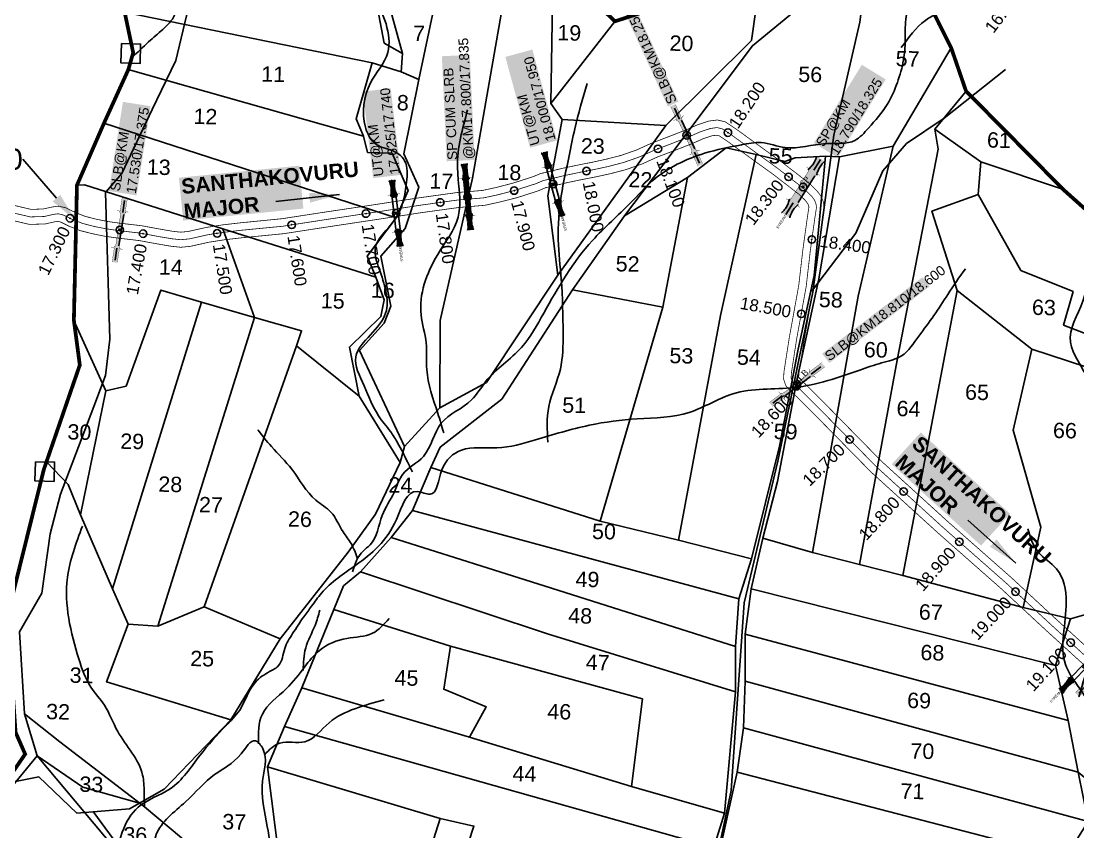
# Model space of a CAD drawing. Header units: inches. Extents: x 204541 to 241319, y 1610159 to 1619241.
# Drawn here: x 206308 to 207715, y 1616398 to 1617477 of the extents above; entities that cross this region are included whole.
import ezdxf
from ezdxf import colors
from ezdxf.entities.mleader import LeaderData, LeaderLine
from ezdxf.enums import TextEntityAlignment as Align
from ezdxf.math import Vec2, Vec3

# ---------------------------------------------------------------- set-up
doc = ezdxf.new("R2010")
doc.units = ezdxf.units.IN
doc.header["$LTSCALE"] = 15
doc.header["$MEASUREMENT"] = 0
doc.header["$PDMODE"] = 32
doc.header["$PDSIZE"] = 10
doc.linetypes.add('ACAD_ISO02W100', pattern=[15, 12, -3])
doc.linetypes.add('HIDDEN2', pattern=[0.1875, 0.125, -0.0625])
for name, color, linetype in [('BLOCK', 72, 'Continuous'), ('CANAL1', 7, 'Continuous'), ('CHANAGE', 1, 'Continuous'), ('PLOT', 7, 'Continuous'), ('PLOT NO', 7, 'Continuous'), ('POINT', 2, 'Continuous'), ('REMARK', 6, 'Continuous'), ('ROAD', 1, 'Continuous'), ('STREAM', 4, 'Continuous'), ('STRUCTURE', 5, 'Continuous'), ('text2', 7, 'Continuous'), ('VILLAGE BOUNDARY', 5, 'Continuous'), ('VILLAGE BOUNDARY STONES', 1, 'Continuous'), ('VILLAGE STONES', 240, 'Continuous')]:
    doc.layers.add(name, color=color, linetype=linetype)
doc.styles.add('FONT2', font='Times New Roman')
doc.styles.get("Standard").update_dxf_attribs({"font": 'arial.ttf'})
doc.dimstyles.get("Standard").update_dxf_attribs({"dimtxt": 0.18, "dimasz": 0.18, "dimexe": 0.18, "dimexo": 0.0625, "dimgap": 0.09, "dimtad": 0, "dimtih": 1, "dimtoh": 1, "dimdec": 4, "dimzin": 0, "dimdsep": 46, "dimtxsty": 'Standard', "dimcen": 0.09, "dimadec": 0, "dimazin": 0, "dimtfac": 1, "dimtdec": 4, "dimtofl": 0, "dimtmove": 0, "dimatfit": 3, "dimfxl": 1, "dimtolj": 1, "dimtzin": 0, "dimarcsym": 0})

# ---------------------------------------------------------------- blocks, each defined once
blk = doc.blocks.new('CIRCLE-BOX')
for p, q in [((-0.5, 0), (0.5, 0)), ((0, 0.5), (0, -0.5))]:
    blk.add_line(p, q)
blk.add_circle((0, 0), 0.2)
blk = doc.blocks.new('SLB')
at = {"layer": 'STRUCTURE'}
h = blk.add_hatch(dxfattribs=at)
h.set_pattern_fill('DOTS', color=6, scale=20, angle=320.3722, style=0)
h.set_pattern_definition([(320.372247934, (-159.4327, -72.9564), (1.2786241598, 0.5641323054), [0, -1.25])])
h.paths.add_polyline_path([(769699.5, 1706871.1), (769699.5, 1706861.1), (769729.1, 1706861.1), (769732.1, 1706863.1), (769792.1, 1706863.1), (769795.1, 1706861.1), (769824.7, 1706861.1), (769824.7, 1706871.1), (769795.1, 1706871.1), (769792.1, 1706869.1), (769732.1, 1706869.1), (769729.1, 1706871.1)])
at = {"layer": 'STRUCTURE', "color": 6, "const_width": 0.628}
for points in [[(769726.1, 1706877.1), (769726.1, 1706873.1), (769732.1, 1706869.1), (769792.1, 1706869.1), (769798.1, 1706873.1), (769798.1, 1706877.1)], [(769726.1, 1706855.1), (769726.1, 1706859.1), (769732.1, 1706863.1), (769792.1, 1706863.1), (769798.1, 1706859.1), (769798.1, 1706855.1)]]:
    blk.add_lwpolyline(points, dxfattribs=at)
at = {"layer": 'STRUCTURE', "color": 6, "linetype": 'ACAD_ISO02W100', "ltscale": 0.5, "const_width": 0.5}
for points in [[(769699.5, 1706871.1), (769729.1, 1706871.1)], [(769699.5, 1706861.1), (769729.1, 1706861.1)], [(769795.1, 1706871.1), (769824.7, 1706871.1)], [(769795.1, 1706861.1), (769824.7, 1706861.1)]]:
    blk.add_lwpolyline(points, dxfattribs=at)
at = {"layer": 'STRUCTURE', "color": 6}
blk.add_lwpolyline([(769732.1, 1706863.1), (769792.1, 1706863.1)], dxfattribs=at)
blk.add_lwpolyline([(769732.1, 1706863.1), (769792.1, 1706863.1)], dxfattribs=at)
at = {"layer": 'STRUCTURE', "color": 0}
blk.add_circle((769762.1, 1706866.1), 1.24, dxfattribs=at)
for points in [[(769703.8, 1706866), (769726.7, 1706866)], [(769818.6, 1706865.8), (769795.7, 1706865.8)]]:
    blk.add_leader(points, dimstyle='Standard', override={"dimasz": 10, "dimgap": 0.09, "dimtad": 0}, dxfattribs=at)
blk = doc.blocks.new('UT')
at = {"layer": 'STRUCTURE'}
h = blk.add_hatch(dxfattribs=at)
h.set_pattern_fill('DASH', color=150, scale=8, angle=-39.6278, style=0)
h.set_pattern_definition([(320.372247933, (-4370.464, -6260.8811), (1.40800153113, 0.132407282), [1, -1])])
h.paths.add_polyline_path([(765163, 1700681.9), (765165.6, 1700680.6), (765167.2, 1700680.3), (765169.1, 1700680), (765172.4, 1700679.6), (765176.4, 1700679.3), (765179.5, 1700679.5), (765183.1, 1700679.9), (765187.7, 1700680.9), (765188.9, 1700681.2), (765193.1, 1700682.2), (765196.1, 1700680.2), (765196.1, 1700672.2), (765193.1, 1700670.2), (765190.5, 1700670.8), (765188.1, 1700671.3), (765185.5, 1700671.8), (765183.6, 1700672.1), (765181, 1700672.5), (765180.3, 1700672.5), (765178.5, 1700672.6), (765176.7, 1700672.6), (765174.6, 1700672.5), (765172.5, 1700672.3), (765170.4, 1700672), (765168.5, 1700671.7), (765166.1, 1700671.2), (765165, 1700670.8), (765163, 1700669.7)])
h.paths.add_polyline_path([(765259.1, 1700682.2), (765256.1, 1700680.2), (765256.1, 1700672.2), (765259.1, 1700670.2), (765261.9, 1700671), (765264.4, 1700671.6), (765266.4, 1700672), (765269.1, 1700672.5), (765272.7, 1700673), (765276.1, 1700673.1), (765278.6, 1700672.9), (765281.2, 1700672.7), (765283.9, 1700672.3), (765286.4, 1700671.9), (765288, 1700671.3), (765289.2, 1700670.6), (765289.1, 1700682.7), (765287.6, 1700681.8), (765285.7, 1700681.2), (765283, 1700680.7), (765281.2, 1700680.4), (765276.7, 1700679.9), (765272.7, 1700679.9), (765268.7, 1700680.3), (765264.8, 1700681), (765261.2, 1700681.7)])
at = {"layer": 'STRUCTURE', "color": 150, "const_width": 0.628}
for points in [[(765190.1, 1700688.2), (765190.1, 1700684.2), (765196.1, 1700680.2), (765256.1, 1700680.2), (765262.1, 1700684.2), (765262.1, 1700688.2)], [(765190.1, 1700664.2), (765190.1, 1700668.2), (765196.1, 1700672.2), (765256.1, 1700672.2), (765262.1, 1700668.2), (765262.1, 1700664.2)]]:
    blk.add_lwpolyline(points, dxfattribs=at)
at = {"layer": 'STRUCTURE', "color": 150}
for points in [[(765196.1, 1700680.2), (765256.1, 1700680.2)], [(765196.1, 1700672.2), (765256.1, 1700672.2)], [(765196.1, 1700672.2), (765256.1, 1700672.2)]]:
    blk.add_lwpolyline(points, dxfattribs=at)
at = {"layer": 'STRUCTURE', "color": 0}
blk.add_circle((765226.1, 1700676.2), 1.89, dxfattribs=at)
at = {"layer": 'STRUCTURE', "color": 150}
for points in [[(765163, 1700681.9), (765164.4, 1700681.1), (765167.9, 1700680.2), (765171.2, 1700679.8), (765176.1, 1700679.4), (765184.7, 1700680.3), (765193.1, 1700682.2)], [(765163, 1700669.7), (765164.3, 1700670.6), (765167.8, 1700671.6), (765171.2, 1700672.1), (765176, 1700672.6), (765184.7, 1700672), (765193.1, 1700670.2)], [(765289.1, 1700682.7), (765287.8, 1700681.9), (765284.3, 1700680.9), (765280.9, 1700680.4), (765276.1, 1700679.8), (765267.4, 1700680.5), (765259.1, 1700682.2)], [(765289.2, 1700670.6), (765287.8, 1700671.4), (765284.2, 1700672.3), (765280.9, 1700672.7), (765276.1, 1700673.1), (765267.4, 1700672.2), (765259.1, 1700670.2)]]:
    blk.add_spline(points, degree=3, dxfattribs=at)
at = {"layer": 'STRUCTURE', "color": 0}
blk.add_text('STREAM', height=5, dxfattribs=at).set_placement((765148.2, 1700675.8), align=Align.MIDDLE_CENTER)
for points in [[(765190.9, 1700676), (765164.2, 1700675.8)], [(765289.3, 1700676.7), (765265.4, 1700676.4)]]:
    blk.add_leader(points, dimstyle='Standard', override={"dimasz": 10, "dimgap": 0.09, "dimtad": 0}, dxfattribs=at)
blk = doc.blocks.new('SP')
at = {"layer": 'STRUCTURE'}
h = blk.add_hatch(dxfattribs=at)
h.set_pattern_fill('DASH', color=256, scale=8, style=0)
edge = h.paths.add_edge_path()
edge.add_spline(control_points=[(769825.7, 1706742.1), (769825.3, 1706741.8), (769823.8, 1706740.8), (769820.9, 1706740.3), (769817, 1706739.7), (769811.4, 1706738.9), (769804, 1706739.7), (769798.4, 1706741), (769795.6, 1706741.6)], knot_values=[0, 0, 0, 0, 1.613557, 5.24513, 8.624976, 13.470124, 22.190216, 30.746377, 30.746377, 30.746377, 30.746377], degree=3, periodic=0)
edge.add_line((769795.6, 1706741.6), (769792.6, 1706739.6))
edge.add_line((769792.6, 1706739.6), (769732.6, 1706739.6))
edge.add_line((769732.6, 1706739.6), (769729.6, 1706741.6))
edge.add_spline(control_points=[(769729.6, 1706741.6), (769726.9, 1706740.9), (769721.3, 1706739.5), (769713.9, 1706738.5), (769708.3, 1706739.1), (769704.4, 1706739.6), (769701.5, 1706740), (769700, 1706741), (769699.5, 1706741.3)], knot_values=[0, 0, 0, 0, 8.556161, 17.276253, 22.121402, 25.501247, 29.13282, 30.746377, 30.746377, 30.746377, 30.746377], degree=3, periodic=0)
edge.add_line((769699.5, 1706741.3), (769699.5, 1706722.1))
edge.add_spline(control_points=[(769699.5, 1706722.1), (769700, 1706722.4), (769701.4, 1706723.4), (769704.3, 1706724), (769708.2, 1706724.5), (769713.8, 1706725.3), (769721.2, 1706724.5), (769726.8, 1706723.3), (769729.6, 1706722.6)], knot_values=[0, 0, 0, 0, 1.613557, 5.24513, 8.624976, 13.470124, 22.190216, 30.746377, 30.746377, 30.746377, 30.746377], degree=3, periodic=0)
edge.add_line((769729.6, 1706722.6), (769732.6, 1706724.6))
edge.add_line((769732.6, 1706724.6), (769792.6, 1706724.6))
edge.add_line((769792.6, 1706724.6), (769795.6, 1706722.6))
edge.add_spline(control_points=[(769795.6, 1706722.6), (769798.4, 1706723.3), (769803.9, 1706724.8), (769811.3, 1706725.8), (769817, 1706725.1), (769820.9, 1706724.7), (769823.8, 1706724.2), (769825.2, 1706723.3), (769825.7, 1706723)], knot_values=[0, 0, 0, 0, 8.556161, 17.276253, 22.121402, 25.501247, 29.13282, 30.746377, 30.746377, 30.746377, 30.746377], degree=3, periodic=0)
edge.add_line((769825.7, 1706723), (769825.7, 1706742.1))
h.paths.add_polyline_path([(769764.2, 1706732.1, -1), (769761.1, 1706732.1, -1)], flags=0)
h.paths.add_polyline_path([(769761.1, 1706732.1, 1), (769764.2, 1706732.1, 1)], flags=16)
at = {"layer": 'STRUCTURE', "const_width": 0.628}
for points in [[(769726.6, 1706747.6), (769726.6, 1706743.6), (769732.6, 1706739.6), (769792.6, 1706739.6), (769798.6, 1706743.6), (769798.6, 1706747.6)], [(769726.6, 1706716.6), (769726.6, 1706720.6), (769732.6, 1706724.6), (769792.6, 1706724.6), (769798.6, 1706720.6), (769798.6, 1706716.6)]]:
    blk.add_lwpolyline(points, dxfattribs=at)
at = {"layer": 'STRUCTURE', "color": 3}
blk.add_lwpolyline([(769732.6, 1706724.6), (769792.6, 1706724.6)], dxfattribs=at)
blk.add_lwpolyline([(769732.6, 1706724.6), (769792.6, 1706724.6)], dxfattribs=at)
at = {"layer": 'STRUCTURE', "color": 0}
blk.add_circle((769762.6, 1706732.1), 1.55, dxfattribs=at)
at = {"layer": 'STRUCTURE'}
for points in [[(769699.5, 1706741.3), (769700.9, 1706740.5), (769704.4, 1706739.6), (769707.8, 1706739.2), (769712.6, 1706738.8), (769721.3, 1706739.7), (769729.6, 1706741.6)], [(769825.7, 1706742.1), (769824.3, 1706741.3), (769820.8, 1706740.3), (769817.5, 1706739.8), (769812.7, 1706739.2), (769804, 1706739.9), (769795.6, 1706741.6)], [(769699.5, 1706722.1), (769700.9, 1706723), (769704.4, 1706724), (769707.7, 1706724.5), (769712.5, 1706725), (769721.2, 1706724.4), (769729.6, 1706722.6)], [(769825.7, 1706723), (769824.3, 1706723.8), (769820.8, 1706724.7), (769817.4, 1706725.1), (769812.6, 1706725.5), (769803.9, 1706724.6), (769795.6, 1706722.6)]]:
    blk.add_spline(points, degree=3, dxfattribs=at)
at = {"layer": 'STRUCTURE', "color": 0}
blk.add_text('STREAM', height=5, dxfattribs=at).set_placement((769684.3, 1706732.1), align=Align.MIDDLE_CENTER)
for points in [[(769727.4, 1706732.1), (769700.8, 1706732.1)], [(769824.4, 1706732.1), (769800.5, 1706732.1)]]:
    blk.add_leader(points, dimstyle='Standard', override={"dimasz": 10, "dimgap": 0.09, "dimtad": 0}, dxfattribs=at)
blk = doc.blocks.new('PIPE C')
at = {"layer": 'STRUCTURE'}
h = blk.add_hatch(dxfattribs=at)
h.set_pattern_fill('DASH', color=256, scale=5.6, angle=-90, style=0)
h.set_pattern_definition([(270, (-1194663.9188, 538833.8274), (0.7, -0.7), [0.7, -0.7])])
edge = h.paths.add_edge_path()
edge.add_spline(control_points=[(4.6, -44.2), (4.4, -43.9), (3.7, -42.8), (3.2, -40.8), (2.9, -38.1), (2.3, -34.2), (2.9, -29), (3.8, -25), (4.2, -23.1)], knot_values=[0, 0, 0, 0, 1.613557, 5.24513, 8.624976, 13.470124, 22.190216, 30.746377, 30.746377, 30.746377, 30.746377], degree=3, periodic=0)
edge.add_line((4.2, -23.1), (2.8, -21))
edge.add_line((2.8, -21), (2.8, 21))
edge.add_line((2.8, 21), (4.2, 23.1))
edge.add_spline(control_points=[(4.2, 23.1), (3.7, 25), (2.7, 28.9), (2, 34.1), (2.4, 38), (2.7, 40.8), (3.1, 42.8), (3.8, 43.8), (4, 44.2)], knot_values=[0, 0, 0, 0, 8.556161, 17.276253, 22.121402, 25.501247, 29.13282, 30.746377, 30.746377, 30.746377, 30.746377], degree=3, periodic=0)
edge.add_line((4, 44.2), (-4.6, 44.2))
edge.add_spline(control_points=[(-4.6, 44.2), (-4.4, 43.9), (-3.7, 42.8), (-3.2, 40.8), (-2.9, 38.1), (-2.3, 34.2), (-2.9, 29), (-3.8, 25), (-4.2, 23.1)], knot_values=[0, 0, 0, 0, 1.613557, 5.24513, 8.624976, 13.470124, 22.190216, 30.746377, 30.746377, 30.746377, 30.746377], degree=3, periodic=0)
edge.add_line((-4.2, 23.1), (-2.8, 21))
edge.add_line((-2.8, 21), (-2.8, -21))
edge.add_line((-2.8, -21), (-4.2, -23.1))
edge.add_spline(control_points=[(-4.2, -23.1), (-3.7, -25), (-2.7, -28.9), (-2, -34.1), (-2.4, -38), (-2.7, -40.8), (-3.1, -42.8), (-3.8, -43.8), (-4, -44.2)], knot_values=[0, 0, 0, 0, 8.556161, 17.276253, 22.121402, 25.501247, 29.13282, 30.746377, 30.746377, 30.746377, 30.746377], degree=3, periodic=0)
edge.add_line((-4, -44.2), (4.6, -44.2))
blk.add_circle((0, 0), 0.657)
at = {"layer": 'STRUCTURE', "const_width": 0.44}
for points in [[(-8.4, 25.2), (-5.6, 25.2), (-2.8, 21), (-2.8, -21), (-5.6, -25.2), (-8.4, -25.2)], [(8.4, 25.2), (5.6, 25.2), (2.8, 21), (2.8, -21), (5.6, -25.2), (8.4, -25.2)]]:
    blk.add_lwpolyline(points, dxfattribs=at)
at = {"layer": 'STRUCTURE', "color": 3}
for points in [[(-2.8, 21), (-2.8, -21)], [(-2.8, 21), (-2.8, -21)], [(2.8, 21), (2.8, -21)]]:
    blk.add_lwpolyline(points, dxfattribs=at)
at = {"layer": 'STRUCTURE'}
for points in [[(-4.6, 44.2), (-4, 43.2), (-3.3, 40.8), (-2.9, 38.4), (-2.5, 35.1), (-3, 29), (-4.2, 23.1)], [(4, 44.2), (3.4, 43.2), (2.8, 40.7), (2.5, 38.4), (2.2, 35), (2.8, 28.9), (4.2, 23.1)], [(-4, -44.2), (-3.4, -43.2), (-2.8, -40.7), (-2.5, -38.4), (-2.2, -35), (-2.8, -28.9), (-4.2, -23.1)], [(4.6, -44.2), (4, -43.2), (3.3, -40.8), (2.9, -38.4), (2.5, -35.1), (3, -29), (4.2, -23.1)]]:
    blk.add_spline(points, degree=3, dxfattribs=at)
at = {"layer": 'STRUCTURE', "color": 0}
for points in [[(-0.2, 44.3), (-0.2, 28.7)], [(0, -23.2), (0, -38.9)]]:
    blk.add_leader(points, dimstyle='Standard', override={"dimscale": 0.062085, "dimtxt": 50, "dimasz": 100, "dimgap": 0.09, "dimtad": 0, "dimzin": 2}, dxfattribs=at)

msp = doc.modelspace()

# ---------------------------------------------------------------- linework, layer by layer
at = {"layer": 'CANAL1', "color": 200, "const_width": 1}
for points in [[(206297.6, 1617231.8), (206320.9, 1617226.3), (206337.1, 1617226.9), (206348.8, 1617229.5), (206357.5, 1617230.7), (206367, 1617228.4), (206379.6, 1617222.3), (206392.7, 1617217.1), (206407.1, 1617213.4), (206422.3, 1617210.3), (206438.6, 1617208), (206467.9, 1617204.6), (206492.4, 1617200.1), (206509.7, 1617197.1), (206520.1, 1617196), (206529.8, 1617196.9), (206554.2, 1617202.3), (206575.9, 1617205.7), (206598.1, 1617208.3), (206654.8, 1617213.9), (206710.7, 1617222.5), (206783.5, 1617233.4), (206836.5, 1617241.6), (206887.7, 1617248.7), (206902, 1617249.9), (206922.2, 1617251.6), (206941.1, 1617255.7), (206962.9, 1617261.4), (206989.4, 1617269.9), (206999.3, 1617274), (207012.6, 1617277.2), (207030.7, 1617281.5), (207050.8, 1617285.7), (207067.2, 1617288.9), (207086.9, 1617293.2), (207106.8, 1617298.3), (207127.1, 1617305.4), (207147.4, 1617314.6), (207167.9, 1617322.4), (207193.4, 1617332.3), (207208.7, 1617339.1), (207223.3, 1617343.9), (207234.9, 1617345.4), (207245.3, 1617342.9), (207259.2, 1617333.7), (207321.5, 1617288.6), (207356.5, 1617261.6), (207367.3, 1617251.2), (207372.7, 1617244.1), (207376, 1617236.2), (207376.8, 1617228.7), (207374.5, 1617213.2), (207368.5, 1617170.4), (207363, 1617122.2), (207350.2, 1617051.6), (207345.6, 1617022), (207343.5, 1617008), (207343.1, 1617003.1), (207343.5, 1617002), (207345.8, 1616999.4), (207353.9, 1616991.8), (207380.1, 1616965.6), (207453.6, 1616890.8), (207541.3, 1616811), (207626.9, 1616735.5), (207683.5, 1616682.9), (207751.8, 1616620.7)], [(206291.7, 1617212.6), (206318.9, 1617206.3), (206339.7, 1617207), (206352.2, 1617209.8), (206356.5, 1617210.4), (206360.3, 1617209.5), (206371.5, 1617203.9), (206386.5, 1617198), (206402.7, 1617193.9), (206418.9, 1617190.6), (206436, 1617188.2), (206464.9, 1617184.8), (206488.9, 1617180.4), (206507, 1617177.3), (206520, 1617175.9), (206532.9, 1617177.1), (206557.9, 1617182.7), (206578.6, 1617185.9), (206600.2, 1617188.4), (206657.3, 1617194), (206713.7, 1617202.7), (206786.6, 1617213.7), (206839.4, 1617221.8), (206889.9, 1617228.8), (206903.7, 1617230), (206925.2, 1617231.8), (206945.7, 1617236.3), (206968.5, 1617242.1), (206996.4, 1617251.1), (207005.5, 1617255), (207017.2, 1617257.8), (207035, 1617262), (207054.7, 1617266.1), (207071.3, 1617269.3), (207091.6, 1617273.7), (207112.7, 1617279.2), (207134.5, 1617286.8), (207155, 1617296.1), (207175.1, 1617303.7), (207201.1, 1617313.9), (207215.9, 1617320.4), (207227.8, 1617324.4), (207233.8, 1617325.1), (207237.2, 1617324.3), (207247.8, 1617317.3), (207309.6, 1617272.6), (207343.4, 1617246.5), (207352.3, 1617237.9), (207355.3, 1617233.9), (207356.5, 1617231.1), (207356.7, 1617229.1), (207354.7, 1617216.1), (207348.7, 1617172.9), (207343.2, 1617125.2), (207330.5, 1617055), (207325.8, 1617025), (207323.5, 1617010.1), (207322.9, 1617000.5), (207325.8, 1616991.9), (207331.4, 1616985.5), (207340, 1616977.4), (207365.9, 1616951.5), (207439.7, 1616876.4), (207528, 1616796.1), (207613.5, 1616720.7), (207670, 1616668.2), (207738.3, 1616606)]]:
    msp.add_lwpolyline(points, dxfattribs=at)
at = {"layer": 'CANAL1', "color": 1, "linetype": 'HIDDEN2', "ltscale": 4, "const_width": 1}
msp.add_lwpolyline([(206294.7, 1617222.2), (206319.9, 1617216.3), (206338.4, 1617216.9), (206350.5, 1617219.7), (206357, 1617220.5), (206363.6, 1617218.9), (206375.6, 1617213.1), (206389.6, 1617207.6), (206404.9, 1617203.6), (206420.6, 1617200.5), (206437.3, 1617198.1), (206466.4, 1617194.7), (206490.7, 1617190.2), (206508.4, 1617187.2), (206520, 1617186), (206531.3, 1617187), (206556, 1617192.5), (206577.3, 1617195.8), (206599.2, 1617198.4), (206656, 1617203.9), (206712.2, 1617212.6), (206785, 1617223.5), (206837.9, 1617231.7), (206888.8, 1617238.8), (206902.9, 1617240), (206923.7, 1617241.7), (206943.4, 1617246), (206965.7, 1617251.8), (206992.9, 1617260.5), (207002.4, 1617264.5), (207014.9, 1617267.5), (207032.9, 1617271.8), (207052.8, 1617275.9), (207069.3, 1617279.1), (207089.2, 1617283.4), (207109.8, 1617288.8), (207130.8, 1617296.1), (207151.2, 1617305.3), (207171.5, 1617313), (207197.2, 1617323.1), (207212.3, 1617329.7), (207225.6, 1617334.1), (207234.3, 1617335.3), (207241.2, 1617333.6), (207253.5, 1617325.5), (207315.6, 1617280.6), (207350, 1617254), (207359.8, 1617244.5), (207364, 1617239), (207366.2, 1617233.7), (207366.8, 1617228.9), (207364.6, 1617214.7), (207358.6, 1617171.6), (207353.1, 1617123.7), (207340.3, 1617053.3), (207335.7, 1617023.5), (207333.5, 1617009.1), (207333, 1617001.8), (207334.6, 1616996.9), (207338.6, 1616992.5), (207347, 1616984.6), (207373, 1616958.6), (207446.6, 1616883.6), (207534.6, 1616803.5), (207620.2, 1616728.1), (207676.8, 1616675.5), (207745.1, 1616613.3)], dxfattribs=at)
at = {"layer": 'PLOT'}
for points in [[(206658.6, 1617924.6), (206651.6, 1617820.9), (206685.2, 1617801.9), (206720.4, 1617691.8), (206689.9, 1617637.3), (206791.9, 1617519.6), (206815.5, 1617434.1)], [(207468.2, 1617597.8), (207281.5, 1617444.2), (207162.2, 1617285.4), (207111.3, 1617217.8), (207042, 1617119.3), (206947.7, 1616973.8), (206865.5, 1616909.6), (206853.2, 1616882.6), (206828.9, 1616825.5), (206800.2, 1616789.6), (206759.5, 1616743.7), (206737.1, 1616725.1), (206724.2, 1616693.7), (206681.6, 1616589.5), (206658.4, 1616537.8), (206635.7, 1616484.1), (206661.2, 1616280.6)], [(206961.7, 1617570.4), (206879.9, 1617584.9), (206857.3, 1617493.6), (206837.4, 1617399.3)], [(206818.3, 1616910.5), (206865, 1616962.3), (206865.8, 1617078.6), (206908.5, 1617268), (206961.7, 1617570.4), (207016.3, 1617557.1), (207013.2, 1617367.3), (207027.9, 1617346), (207008.9, 1617244.6), (207022.3, 1617138.7), (206927.2, 1616995.9), (206865, 1616962.3)], [(207292.7, 1617539.6), (207280.4, 1617451.3), (207166, 1617338.2), (207022.3, 1617138.7)], [(206777.4, 1617520.5), (206791.2, 1617447.7), (206815.5, 1617434.1), (206813.9, 1617409.5), (206837.4, 1617399.3), (206817.3, 1617300.4), (206837, 1617256), (206818.8, 1617200.9), (206786.6, 1617164), (206800, 1617097.6), (206791.2, 1617074.8), (206758, 1617038.4), (206818.3, 1616910.5), (206812.5, 1616889.2), (206779.5, 1616820.4), (206743, 1616770.1), (206652.4, 1616654.6), (206587, 1616546.5), (206497.9, 1616454.2), (206451.8, 1616428.2), (206381.7, 1616422.6), (206331.1, 1616470.6), (206270.3, 1616459)], [(206445.4, 1617489), (206775, 1617421.6)], [(207013.2, 1617367.3), (207098.2, 1617476.7)], [(207546.2, 1617441.4), (207469.1, 1617310.5), (207397.3, 1617296.1), (207378.7, 1617297), (207363.5, 1617138.1), (207342.5, 1617040.1), (207317.4, 1616911.2), (207280.4, 1616761), (207263.5, 1616707.9), (207259.1, 1616644.5), (207259.1, 1616584.1), (207244.5, 1616422.3), (207230.2, 1616376.5), (207190.8, 1616205.4)], [(206757.7, 1616977.7), (206744.7, 1617043.1), (206786.8, 1617083.6), (206791.1, 1617105.8), (206779.8, 1617136.1), (206768.5, 1617164.1), (206807.1, 1617215), (206822.9, 1617251.5), (206801.5, 1617301.1), (206768.9, 1617302.1), (206763.5, 1617324), (206753.7, 1617347), (206775, 1617421.6), (206813.9, 1617409.5)], [(206763.5, 1617324), (206450.3, 1617412.4)], [(207566, 1617383.8), (207524.2, 1617333.1), (207585.8, 1617289.5), (207695.6, 1617252.7)], [(207027.9, 1617346), (207166, 1617338.2)], [(206417.9, 1617341.1), (206807.1, 1617215)], [(207524.2, 1617333.1), (207528.8, 1617306.7), (207474.2, 1617025.8), (207424.2, 1616753.4)], [(207378.7, 1617297), (207338.5, 1617295.2), (207324.7, 1617290), (207286.6, 1617299.6), (207246.4, 1617308.4), (207194.9, 1617269), (207111.3, 1617217.8)], [(207469.1, 1617310.5), (207422.4, 1617110.6), (207361.6, 1616769.7)], [(207286.6, 1617299.6), (207238.9, 1617085.1), (207183.1, 1616785.9)], [(207211.9, 1616186.4), (207214.2, 1616224.5), (207225.6, 1616292.5), (207235.1, 1616358.9), (207261, 1616477.2), (207269.7, 1616536.1), (207271.7, 1616598), (207272, 1616660.8), (207279.6, 1616720.9), (207295.2, 1616788.5), (207315, 1616864.1), (207340.5, 1616998.7), (207369.8, 1617133.9), (207397.3, 1617296.1)], [(207821.9, 1616985.2), (207653.4, 1617040.3), (207554.1, 1617118.5), (207520.6, 1617224), (207582.2, 1617246.1), (207585.8, 1617289.5)], [(207194.9, 1617269), (207162.2, 1617096)], [(206779.8, 1617136.1), (206576.3, 1617200.3), (206392, 1617259.1), (206381.9, 1617258.5)], [(207582.2, 1617246.1), (207639, 1617145), (207708.5, 1617117), (207695.9, 1617072), (207803.5, 1617031.1), (207832.5, 1617021.1)], [(206576.3, 1617200.3), (206618.4, 1617082.4), (206489.4, 1616671.5)], [(206420.5, 1616984.6), (206447.4, 1616991), (206493.6, 1617118.9), (206547.9, 1617102.7), (206618.4, 1617082.4), (206681, 1617064.8), (206674.5, 1617044.5), (206757.7, 1616977.7), (206812.5, 1616889.2)], [(207078.6, 1616811.2), (207162.2, 1617096), (207042, 1617119.3)], [(207554.1, 1617118.5), (207482, 1616738.9)], [(207698.6, 1616363.5), (207728.7, 1616411.5), (207715.5, 1616476.8), (207702, 1616546), (207685.1, 1616619), (207705.2, 1616681.2), (207745.3, 1616692.5), (207797.1, 1616887.7), (207821.9, 1616985.2), (207832.5, 1617021.1), (207858.2, 1617117.5)], [(206547.9, 1617102.7), (206429.4, 1616720.9)], [(206377.8, 1617078.6), (206420.5, 1616984.6), (206386.6, 1616819.6), (206370.2, 1616860.2), (206341.2, 1616890)], [(206551.2, 1616697), (206674.5, 1617044.5)], [(207642.2, 1616696.3), (207665.5, 1616803.2), (207628.8, 1616932.4), (207653.4, 1617040.3)], [(206853.2, 1616882.6), (207078.6, 1616811.2), (207183.1, 1616785.9), (207280.4, 1616761), (207280.4, 1616761)], [(206828.9, 1616825.5), (207263.5, 1616707.9)], [(206386.6, 1616819.6), (206429.4, 1616720.9), (206449.9, 1616674.2), (206489.4, 1616671.5), (206551.2, 1616697), (206652.4, 1616654.6)], [(207259.1, 1616644.5), (207014.1, 1616722.2), (206800.2, 1616789.6)], [(207295.2, 1616788.5), (207295.2, 1616788.5), (207361.6, 1616769.7), (207424.2, 1616753.4), (207482, 1616738.9), (207642.2, 1616696.3), (207705.2, 1616681.2)], [(206759.5, 1616743.7), (207008.5, 1616661), (207259.1, 1616584.1)], [(207279.6, 1616720.9), (207685.1, 1616619)], [(206724.2, 1616693.7), (206879.6, 1616644.9), (207134.9, 1616574.6), (207120.6, 1616457.9)], [(206449.9, 1616674.2), (206421.4, 1616597.2), (206587, 1616546.5)], [(207702, 1616546), (207272, 1616660.8)], [(206904.7, 1616523.4), (206927.1, 1616563.8), (206870.4, 1616587.3), (206879.6, 1616644.9)], [(207271.7, 1616598), (207715.5, 1616476.8), (207763.3, 1616436.9), (208144.4, 1616325.1)], [(207244.5, 1616422.3), (207120.6, 1616457.9), (206904.7, 1616523.4), (206681.6, 1616589.5)], [(206658.4, 1616537.8), (207230.2, 1616376.5)], [(207269.7, 1616536.1), (207728.7, 1616411.5)], [(206635.7, 1616484.1), (206865.8, 1616415.4), (206910.5, 1616405.3), (206865.7, 1616268)], [(207698.6, 1616363.5), (207261, 1616477.2)], [(206423.6, 1616223.3), (206437.8, 1616311.4), (206435.1, 1616363.3), (206440, 1616375), (206404.3, 1616423.2)], [(206865.8, 1616415.4), (206818.8, 1616268.6)]]:
    msp.add_lwpolyline(points, dxfattribs=at)
at = {"layer": 'POINT'}
for p in [(207016, 1617260, 6), (206902, 1617243, 5), (206807, 1617221, 4)]:
    msp.add_point(p, dxfattribs=at)
at = {"layer": 'ROAD'}
for points in [[(206581.1, 1617874.6), (206559.6, 1617617.9), (206513.8, 1617424.4), (206482.1, 1617359.2), (206441.6, 1617274.1), (206419.9, 1617249), (206425.5, 1617053.4), (206419.8, 1617005), (206404.2, 1616964.1), (206360.2, 1616847.1), (206346.1, 1616794.3), (206335.1, 1616715.4), (206305.5, 1616663.9), (206312.1, 1616554.8), (206329.1, 1616498.6), (206257.5, 1616412.4)], [(207163.2, 1613930.6), (207227.7, 1614208.3), (207153, 1614308.8), (207156.1, 1614482.3), (207151.5, 1614734), (207164.1, 1615114.4), (207145.1, 1615359.8), (207102.1, 1615635.1), (207104.8, 1615667.3), (207119.5, 1615708.2), (207154.8, 1615932.2), (207204.6, 1616178.6), (207215.4, 1616258), (207234.8, 1616367), (207253.2, 1616452.5), (207270.5, 1616702.3), (207315.5, 1616891), (207361.8, 1617116), (207389.9, 1617325.1), (207424.4, 1617475.5), (207430.2, 1617521.1), (207419.3, 1617563.6), (207423.9, 1617658.6)], [(207360, 1617116.9), (207419, 1617194.6), (207455.2, 1617277.5), (207486.5, 1617313.9), (207536.9, 1617348), (207618.5, 1617412.7)], [(206312.1, 1616554.8), (206359.1, 1616517.3), (206471.8, 1616430.8), (206570.5, 1616348.5), (206664.8, 1616266.8)], [(207144.4, 1614772.7), (207046.9, 1614931.5), (206899.6, 1615195.6), (206720.5, 1615381.5), (206683.2, 1615614.1), (206647.2, 1615904.1), (206620.8, 1616008.6), (206501.7, 1616157.9), (206443.5, 1616210), (206429.9, 1616235), (206443.9, 1616361.4), (206329.1, 1616498.6)], [(206465.3, 1616435.8), (206389.9, 1616457.2), (206329.1, 1616498.6)]]:
    msp.add_lwpolyline(points, dxfattribs=at)
at = {"layer": 'STREAM'}
for points in [[(206455, 1617428.1), (206477.4, 1617449.5), (206496.3, 1617466), (206512, 1617485), (206515.2, 1617514.4), (206501.8, 1617556), (206504.1, 1617617.5), (206531.7, 1617678.4), (206547.4, 1617736.7), (206559, 1617763.4), (206583.8, 1617810.9), (206600, 1617855.2), (206573.9, 1617930)], [(206828.7, 1616876.7), (206822.1, 1616890.1), (206809, 1616915.7), (206799.3, 1616930.6), (206783.5, 1616951.6), (206764.4, 1616991.5), (206753.1, 1617030.2), (206772.8, 1617059.3), (206793, 1617088.3), (206784.3, 1617147.4), (206779.2, 1617173.9), (206804.8, 1617212.3), (206816.5, 1617237.3), (206820.8, 1617262.5), (206818.3, 1617291), (206799.6, 1617305.6), (206787.6, 1617309.1), (206772.6, 1617321), (206766.1, 1617335.9), (206772.7, 1617394.7), (206795.8, 1617435.3), (206793.5, 1617473.3), (206774, 1617518.5), (206750.2, 1617562.3), (206736.8, 1617573.6), (206708.7, 1617592.2), (206694.4, 1617613.1), (206681.6, 1617626.6), (206706.2, 1617686.5), (206695.3, 1617740), (206685.6, 1617774.5), (206679.9, 1617802.5), (206657.5, 1617815.2), (206648.5, 1617837), (206649.3, 1617869.1), (206647.2, 1617891.3), (206645.9, 1617906.6), (206661.1, 1617923.6)], [(206748.7, 1616743.9), (206762.9, 1616771.4), (206772.3, 1616779.6), (206788.4, 1616818.8), (206804.3, 1616849.6), (206815.8, 1616873.7), (206843.3, 1616897.5), (206867.1, 1616941.6), (206907.4, 1616972.6), (206926.5, 1616997.4), (206973.9, 1617042.6), (207003.7, 1617088.3), (207068.4, 1617184.9), (207119.3, 1617235.1), (207148.7, 1617264.7), (207217.8, 1617301), (207266.9, 1617312.4), (207293.1, 1617315.2), (207325, 1617308.6), (207379.9, 1617314), (207417.9, 1617318.2), (207436, 1617334.6), (207461.1, 1617366), (207474.5, 1617395.2), (207482.7, 1617425.3), (207485, 1617451.3), (207485.7, 1617479.1), (207493.3, 1617513), (207499, 1617576.8)], [(207479.8, 1617441.7), (207511.8, 1617478), (207536.6, 1617490.9)], [(207009.1, 1616916.5), (207010.2, 1616963.7), (207025.7, 1617013.8), (207029.3, 1617060.9), (207026.8, 1617133.4), (207022.9, 1617185.6), (207026.8, 1617244.5), (207037.4, 1617297.7), (207044.9, 1617333.7), (207061.5, 1617394)], [(206902.2, 1617358.8), (206888.6, 1617282.5), (206889.6, 1617216), (206862.3, 1617166.1), (206840.2, 1617085.8), (206847, 1617048.6), (206847.8, 1617013.2), (206862.5, 1616954.7), (206870.3, 1616929)], [(207716.3, 1616577.5), (207732.4, 1616630.6), (207753.8, 1616699.5), (207763.7, 1616741.9), (207791.8, 1616794.7), (207798.9, 1616845.1), (207799.7, 1616879.8), (207771.8, 1616917.1), (207726.2, 1617005), (207704.6, 1617056.1), (207723.7, 1617111.1), (207724.6, 1617147.8), (207728.5, 1617187.3), (207741.7, 1617242.5)], [(206976.5, 1614016.6), (206977.5, 1614024.1), (206977.1, 1614043.5), (206957.9, 1614124.7), (206953.5, 1614188.8), (206934.2, 1614263.3), (206950, 1614397.5), (206975.6, 1614483.3), (207007.7, 1614521.3), (207035.9, 1614574.5), (206995.6, 1614615.8), (206945.7, 1614681.8), (206927.8, 1614710), (206938.6, 1614775.3), (206940, 1614796.4), (206921.9, 1614815.3), (206899.5, 1614831), (206911, 1614851.4), (206916.6, 1614874), (206923.4, 1614912.6), (206904, 1614949.2), (206883.9, 1614990), (206864.6, 1615028.4), (206847.5, 1615053.2), (206836.5, 1615090.4), (206823.7, 1615118.5), (206816.8, 1615148.1), (206803.2, 1615176.2), (206782.5, 1615192.7), (206727, 1615277.8), (206715.4, 1615323.5), (206698, 1615370.2), (206699.4, 1615428.2), (206726.8, 1615449.5), (206704.3, 1615496.3), (206677.4, 1615535.6), (206658.3, 1615580.6), (206642, 1615604.6), (206635, 1615631.7), (206600.8, 1615684.4), (206577.7, 1615741.3), (206581.2, 1615786.6), (206563.4, 1615816.5), (206541.1, 1615906.2), (206541.2, 1615946.6), (206532.2, 1615993.9), (206532.8, 1616019.1), (206506.1, 1616064.9), (206501.9, 1616101.2), (206473.3, 1616175.1), (206452.7, 1616197.4), (206443.5, 1616271.7), (206458, 1616316.8), (206440.9, 1616340.8), (206442.2, 1616397.1), (206463.2, 1616430.3), (206506, 1616454.9), (206545.8, 1616499.5), (206580.4, 1616539), (206598.6, 1616559.7), (206619.6, 1616597), (206638.5, 1616610.9), (206650.5, 1616619), (206658.6, 1616641.6), (206669.1, 1616661.5), (206684, 1616683.9), (206694.4, 1616697.9), (206707.5, 1616715.3), (206753.1, 1616752.6), (206807.5, 1616813.6), (206835.4, 1616850.8), (206852.1, 1616847), (206868, 1616879.5), (206893.9, 1616905.8), (206941.1, 1616908.9), (206992.8, 1616919.5), (207064, 1616938.9), (207128.2, 1616947.5), (207197.4, 1616956), (207255.3, 1616980.7), (207337.4, 1616989.2), (207424.7, 1617012.4), (207453.6, 1617021.9), (207479.9, 1617031.3), (207503.2, 1617057.7), (207523.2, 1617085), (207541.6, 1617113.2), (207565.1, 1617147.2)], [(206622.9, 1616932.8), (206641, 1616910.5), (206668.1, 1616880.3), (206700.1, 1616839.1), (206720, 1616823.4), (206736.3, 1616796.9), (206746.9, 1616781.5), (206755.7, 1616761)], [(206389.3, 1616804.7), (206369.2, 1616736), (206384.4, 1616627.7), (206400.4, 1616590.2), (206418.4, 1616566.2), (206436.2, 1616531.2), (206469.4, 1616473), (206471.4, 1616451.1), (206471.8, 1616430.8)], [(207153.3, 1614799.9), (207193.1, 1614824.1), (207241.3, 1614847.4), (207287.8, 1614895.9), (207345.5, 1614941.1), (207384.1, 1614965.6), (207408.4, 1615008), (207429.6, 1615033.7), (207459.1, 1615104.6), (207466.8, 1615152.5), (207479, 1615191), (207486.2, 1615266.2), (207493.2, 1615335), (207498.2, 1615365.9), (207450.2, 1615438.6), (207414.6, 1615492.9), (207403.1, 1615532.7), (207400.1, 1615571.1), (207399.6, 1615646.9), (207434.6, 1615700.3), (207499.1, 1615721.7), (207538.8, 1615731.6), (207559.1, 1615750.9), (207565.5, 1615775.5), (207611.2, 1615838.6), (207643.4, 1615872.7), (207656.7, 1615894.5), (207649.8, 1615948.7), (207629, 1615987.2), (207621.3, 1616041.6), (207620, 1616082.7), (207637.7, 1616141), (207660.3, 1616212.6), (207672.3, 1616244.4), (207686.7, 1616313.3), (207739.6, 1616404.2), (207725, 1616460.2), (207735.9, 1616528.6), (207731.3, 1616563.9), (207698.4, 1616620.5), (207699.4, 1616703.7), (207686.5, 1616747.6), (207662.2, 1616770), (207648.1, 1616801.1)], [(206683.2, 1616612.2), (206686.5, 1616642.4), (206699, 1616672.5), (206705.3, 1616692.5)], [(206623.6, 1616514.8), (206628.8, 1616554.2), (206660.7, 1616588), (206685, 1616616.9), (206704.9, 1616639.2), (206741.5, 1616655.1), (206775.3, 1616661.9), (206797.7, 1616681.6)], [(206631.7, 1616500.3), (206652.3, 1616515.8), (206685.2, 1616517.5), (206717.8, 1616542.9), (206751.9, 1616561.5), (206791, 1616573.2)], [(207061.2, 1614565.6), (207057.4, 1614583.4), (207033.7, 1614613.4), (207017.2, 1614629.8), (206996.6, 1614646.3), (206976.1, 1614670.3), (206960.5, 1614691.7), (206943.2, 1614707.3), (206945.8, 1614746.8), (206958.1, 1614805.5), (206946.1, 1614830.1), (206937.1, 1614843), (206947.3, 1614918.2), (206945.3, 1614975.5), (206931.2, 1615021.3), (206915.8, 1615084), (206899.6, 1615112.1), (206894, 1615161.1), (206881.4, 1615199.2), (206873.6, 1615225.5), (206862.8, 1615267.9), (206848.7, 1615278.3), (206854.8, 1615326.8), (206841.5, 1615370.9), (206804.2, 1615396.2), (206779.7, 1615428.7), (206740.7, 1615491.9), (206721.9, 1615549.6), (206716.9, 1615591.8), (206714.6, 1615638.2), (206715.3, 1615665.1), (206684.3, 1615860.1), (206665, 1615933.7), (206650.6, 1616004.8), (206651.5, 1616041.8), (206637.2, 1616080), (206619.2, 1616104.9), (206560.8, 1616128.1), (206523.3, 1616145), (206477.8, 1616187.9), (206477.9, 1616264.5), (206478.8, 1616304), (206483.3, 1616353.6), (206487.6, 1616393.9), (206526.6, 1616437.6), (206565.3, 1616473.7), (206600.5, 1616501.5), (206619.5, 1616518.8), (206629.3, 1616508.4), (206629.2, 1616465.5), (206635.4, 1616404.8), (206643.5, 1616356.6), (206648.5, 1616319.4), (206630.6, 1616274.4), (206620.4, 1616234.2)]]:
    msp.add_spline(points, degree=3, dxfattribs=at)
at = {"layer": 'text2', "color": 0}
for p in [(207194, 1617325, 7), (206439, 1617199, 3), (207341, 1616993, 9)]:
    msp.add_point(p, dxfattribs=at)
at = {"layer": 'text2', "color": 3}
for p in [(207248.8, 1617328.6), (207155.7, 1617307), (207060.5, 1617277.4), (207329.6, 1617269.7), (206964.2, 1617251.4), (206865.7, 1617235.6), (206372.7, 1617214.5), (206766.8, 1617220.8), (206667.9, 1617205.8), (206470, 1617194), (206568.6, 1617194.4), (207360.6, 1617186.2), (207346.5, 1617087.3), (207340.3, 1616990.9), (207410.9, 1616920), (207482.8, 1616850.7), (207557.1, 1616783.7), (207631.9, 1616717.3), (207705.4, 1616649.5)]:
    msp.add_point(p, dxfattribs=at)
at = {"layer": 'text2', "color": 2}
msp.add_point((207349, 1617256, 8), dxfattribs=at)
at = {"layer": 'VILLAGE BOUNDARY', "const_width": 5}
for points in [[(206595.2, 1618050.1), (206598.3, 1617965), (206658.6, 1617924.6), (206715.8, 1617892.2), (206732.3, 1617872.4), (206783.3, 1617802.5), (206838.7, 1617724.5), (207016.3, 1617557.1), (207098.2, 1617476.7), (207292.7, 1617539.6), (207468.2, 1617597.8), (207530, 1617473.6), (207546.2, 1617441.4), (207566, 1617383.8), (207695.6, 1617252.7), (207731.7, 1617220.4), (207824.9, 1617144.8), (207858.2, 1617117.5), (207897.6, 1617081), (207945.4, 1616998.9), (208013.8, 1616859.1), (208035.2, 1616725.5), (208061, 1616586.4), (208229.3, 1616375.3)], [(206249.8, 1616374.4), (206249.8, 1616403.1), (206278.9, 1616419.7), (206293.5, 1616472.8), (206312.9, 1616501), (206300.2, 1616530), (206289.1, 1616684.1), (206337.8, 1616880.1), (206385.7, 1617019.1), (206377.8, 1617078.6), (206381.9, 1617258.5), (206417.9, 1617341.1), (206450.3, 1617412.4), (206456.8, 1617434.9), (206445.4, 1617489), (206480, 1617625.6), (206520.4, 1617779.2), (206586.3, 1617858.4), (206598.3, 1617965)]]:
    msp.add_lwpolyline(points, dxfattribs=at)
at = {"layer": 'VILLAGE BOUNDARY STONES'}
for points in [[(206441.1, 1617447), (206466.7, 1617446.4), (206466.1, 1617420.8), (206440.5, 1617421.4)], [(206326.5, 1616890.4), (206352.1, 1616889.8), (206351.5, 1616864.1), (206325.9, 1616864.7)]]:
    msp.add_lwpolyline(points, close=True, dxfattribs=at)

# ---------------------------------------------------------------- block references
at = {"layer": 'BLOCK'}
for p in [(207194, 1617325, 7), (207016, 1617260, 6), (207349, 1617256, 8), (206902, 1617243, 5), (206807, 1617221, 4), (206439, 1617199, 3), (207341, 1616993, 9)]:
    msp.add_blockref('CIRCLE-BOX', p, dxfattribs=at)
at = {"layer": 'STRUCTURE', "color": 0}
for name, p, xscale, yscale, zscale, rotation in [('SLB', (1517860, 1624945.7, 7), 0.6999999999999996, 0.6999999999999996, 0.6999999999999996, 114.6075458815379), ('UT', (1496268.8, 1412360.5, 6), 0.6999999999999997, 0.6999999999999997, 0.6999999999999997, 105.1951272517962), ('SLB', (1443523.5, 1182880.5, 5), 0.6999999999999998, 0.6999999999999998, 0.6999999999999998, 94.92062082991808), ('SP', (932456.1, 525514.5, 8), 0.7000000000000002, 0.7000000000000002, 0.7000000000000002, 57.86721804587035), ('UT', (1452065.9, 1225447.6, 4), 0.6999999999999997, 0.6999999999999997, 0.6999999999999997, 96.76134742082459), ('SLB', (1303386, 899835.3, 3), 0.6999999999999996, 0.6999999999999996, 0.6999999999999996, 81.09117807603367), ('SLB', (503301.5, 340156.7, 9), 0.6999999999999996, 0.6999999999999996, 0.6999999999999996, 37.32465894434647), ('UT', (690349.8, 403675.2, 10), 0.6999999999999997, 0.6999999999999997, 0.6999999999999997, 45.92305131447515), ('SLB', (710390.3, 406136.8, 11), 0.6999999999999996, 0.6999999999999996, 0.6999999999999996, 46.82493699972859)]:
    msp.add_blockref(name, p, dxfattribs=dict(at, xscale=xscale, yscale=yscale, zscale=zscale, rotation=rotation))
at = {"layer": 'text2', "color": 3, "rotation": 5.130022306014294}
msp.add_blockref('PIPE C', (206902, 1617243, 5), dxfattribs=at)

# ---------------------------------------------------------------- texts
at = {"layer": 'CHANAGE'}
for s, rotation, p in [('16.200', 52.7501, (207637.5, 1617519)), ('18.200', 56.6287, (207293.1, 1617393.7)), ('18.300', 52.383, (207318.2, 1617262.9)), ('17.300', 63.8729, (206366.5, 1617202)), ('18.400', 352.1277, (207438.9, 1617175.2)), ('17.400', 79.5119, (206467.5, 1617180.3)), ('18.500', 349.7562, (207332.7, 1617089.8)), ('18.600', 46.7352, (207330.7, 1616976.2)), ('18.700', 44.4925, (207400.9, 1616910.2)), ('18.800', 47.6926, (207473.4, 1616840.3)), ('18.900', 48.617, (207547.9, 1616773.2)), ('19.000', 47.0925, (207622.3, 1616707)), ('19.100', 47.6668, (207695.9, 1616639.1))]:
    msp.add_text(s, height=16, rotation=rotation, dxfattribs=at).set_placement(p, align=Align.MIDDLE_RIGHT)
for s, rotation, p in [('18.100', 290.7309, (207160.6, 1617293.9)), ('18.000', 280.9332, (207063.2, 1617263.7)), ('17.900', 284.4703, (206967.7, 1617237.8)), ('17.800', 277.9226, (206867.6, 1617221.7)), ('17.700', 278.5692, (206768.9, 1617206.9)), ('17.600', 278.7418, (206670, 1617191.9)), ('17.500', 278.8204, (206570.7, 1617180.6))]:
    msp.add_text(s, height=16, rotation=rotation, dxfattribs=at).set_placement(p, align=Align.MIDDLE_LEFT)
at = {"layer": 'PLOT NO'}
for s, height, p in [('7', 20.5, (206837.5, 1617460.7)), ('19', 20.48, (207037.6, 1617461.4)), ('20', 20.48, (207187, 1617447.5)), ('57', 20.48, (207488.2, 1617426.9)), ('11', 20.48, (206643.3, 1617406.4)), ('56', 20.48, (207358.5, 1617406)), ('8', 20.5, (206815.9, 1617368.4)), ('12', 20.48, (206553, 1617350)), ('23', 20.48, (207068.9, 1617310.7)), ('61', 20.48, (207609.8, 1617318.6)), ('55', 20.48, (207319.2, 1617297.4)), ('13', 20.48, (206490.8, 1617282.6)), ('17', 20.48, (206867.2, 1617263.9)), ('18', 20.48, (206957.8, 1617275.5)), ('22', 20.48, (207132.3, 1617265.9)), ('52', 20.48, (207115.3, 1617153.8)), ('14', 20.48, (206507, 1617149.4)), ('16', 20.48, (206789.3, 1617118.7)), ('15', 20.48, (206722.6, 1617104.6)), ('58', 20.48, (207385.9, 1617106.1)), ('63', 20.48, (207669.7, 1617095.8)), ('60', 20.48, (207445.8, 1617039.4)), ('53', 20.48, (207186.9, 1617031.5)), ('54', 20.48, (207276.8, 1617029.4)), ('65', 20.48, (207580.6, 1616982.9)), ('51', 20.48, (207044.2, 1616965.6)), ('64', 20.48, (207489.4, 1616961)), ('30', 20.48, (206385.2, 1616929.9)), ('59', 20.48, (207325.7, 1616930.5)), ('66', 20.48, (207697.7, 1616931.9)), ('29', 20.48, (206455.5, 1616917.5)), ('28', 20.48, (206506.2, 1616860.3)), ('24', 20.48, (206812.8, 1616859.3)), ('27', 20.48, (206560.3, 1616833)), ('26', 20.48, (206678.9, 1616813.9)), ('50', 20.48, (207083.8, 1616797.4)), ('49', 20.48, (207061.8, 1616733.7)), ('67', 20.48, (207519.1, 1616690.1)), ('48', 20.48, (207052.1, 1616685.2)), ('68', 20.48, (207521.2, 1616636.1)), ('25', 20.48, (206548.7, 1616628.2)), ('47', 20.48, (207075.5, 1616623.1)), ('31', 20.48, (206388.1, 1616606)), ('45', 20.48, (206820.8, 1616602.5)), ('69', 20.48, (207503.5, 1616572.4)), ('32', 20.48, (206356.8, 1616557.5)), ('46', 20.48, (207024.3, 1616557.6)), ('70', 20.48, (207507.8, 1616505)), ('44', 20.48, (206977.9, 1616474.9)), ('33', 20.48, (206401.1, 1616460.8)), ('71', 20.48, (207494.6, 1616451.5)), ('37', 20.48, (206591.4, 1616410.9)), ('36', 20.48, (206459.6, 1616393.5))]:
    msp.add_text(s, height=height, rotation=358.6654, dxfattribs=at).set_placement(p, align=Align.MIDDLE_CENTER)
at = {"layer": 'REMARK', "color": 2, "style": 'FONT2'}
for s, p in [('SP', (207349, 1617256, 8)), ('SLB', (207341, 1616993, 9))]:
    msp.add_text(s, height=8, rotation=45, dxfattribs=at).set_placement(p)
at = {"layer": 'STRUCTURE', "color": 5, "attachment_point": 1, "bg_fill": 1, "box_fill_scale": 1.1, "bg_fill_color": 7, "bg_fill_true_color": 16777215, "bg_fill_transparency": 0}
for s, insert, char_height, width, rotation in [('SLB@KM18.255/18.145', (207169.4, 1617365.1), 13, 165.463, 114.6075), ('SP CUM SLRB\\P@KM17.800/17.835', (206875.6, 1617291.8, 6), 13, 137.379, 92.6483), ('UT@KM\\P18.000/17.950', (206986.2, 1617310, 6), 13, 122.74, 105.1951), ('SP@KM\\P18.790/18.325', (207365.1, 1617315.2, -128), 13, 119.566, 58.4785), ('UT@KM\\P17.625/17.740', (206777.5, 1617269.4, 4), 13, 113.419, 96.7613), ('SLB@KM\\P17.530/17.375', (206426, 1617251.9, 3), 13, 117.561, 81.0912), ('{\\fArial|b1|i0|c0|p34;\\C1;SANTHAKOVURU\\PMAJOR}', (206519.9, 1617266.7, 18.2), 20, 156.844, 5.6977), ('SLB@KM18.810/18.600', (207376.2, 1617034, 9), 13, 165.343, 37.3247), ('{\\fArial|b1|i0|c0|p34;\\C1;SANTHAKOVURU\\PMAJOR}', (207505.8, 1616926.5, 18.2), 20, 156.844, 317.6821)]:
    msp.add_mtext(s, dxfattribs=dict(at, insert=insert, char_height=char_height, width=width, rotation=rotation))

# ---------------------------------------------------------------- leaders
at = {"layer": 'text2', "color": 1}
for points in [[(206731.5, 1617246.2), (206646.6, 1617236.9)], [(207632.1, 1616755.5), (207568.4, 1616812.4)]]:
    msp.add_leader(points, dimstyle='Standard', override={"dimasz": 40, "dimgap": 0.09, "dimtad": 0, "dimzin": 2}, dxfattribs=at)
at = {"layer": 'VILLAGE STONES', "color": 1}
ml = msp.add_multileader_mtext('Standard', dxfattribs=at)
ml.set_content('KM17.300', color=1)
ml.set_leader_properties()
ml.build(insert=Vec2(0, 0))
ml.multileader.update_dxf_attribs({"dogleg_length": 0.36, "arrow_head_size": 40})
ctx = ml.context
ctx.base_point, ctx.char_height, ctx.arrow_head_size, ctx.landing_gap_size, ctx.plane_origin = Vec3(206136.1, 1617293), 28, 40, 0.09, Vec3(206209.9, 1617908.7)
ctx.text_align_type = 2
notes = []
notes.append((ctx, [(1, (1, 1, 0), (206309.8, 1617293), (-1, 0), 1.396927018504357e-11, [(0, [(206380.8, 1617211)], 0, [])])]))
ctx.mtext.insert, ctx.mtext.alignment, ctx.mtext.flow_direction = Vec3(206309.7, 1617307.2), 3, 5
for ctx, leaders in notes:
    for number, flags, end, landing, length, lines in leaders:
        leader = LeaderData()
        leader.index, (leader.has_last_leader_line, leader.has_dogleg_vector, leader.attachment_direction) = number, flags
        leader.last_leader_point, leader.dogleg_vector, leader.dogleg_length = Vec3(end), Vec3(landing), length
        for number, points, colour, breaks in lines:
            line = LeaderLine()
            line.index, line.vertices, line.color, line.breaks = number, Vec3.list(points), colors.encode_raw_color(colour), breaks
            leader.lines.append(line)
        ctx.leaders.append(leader)

doc.saveas('drawing.dxf')
